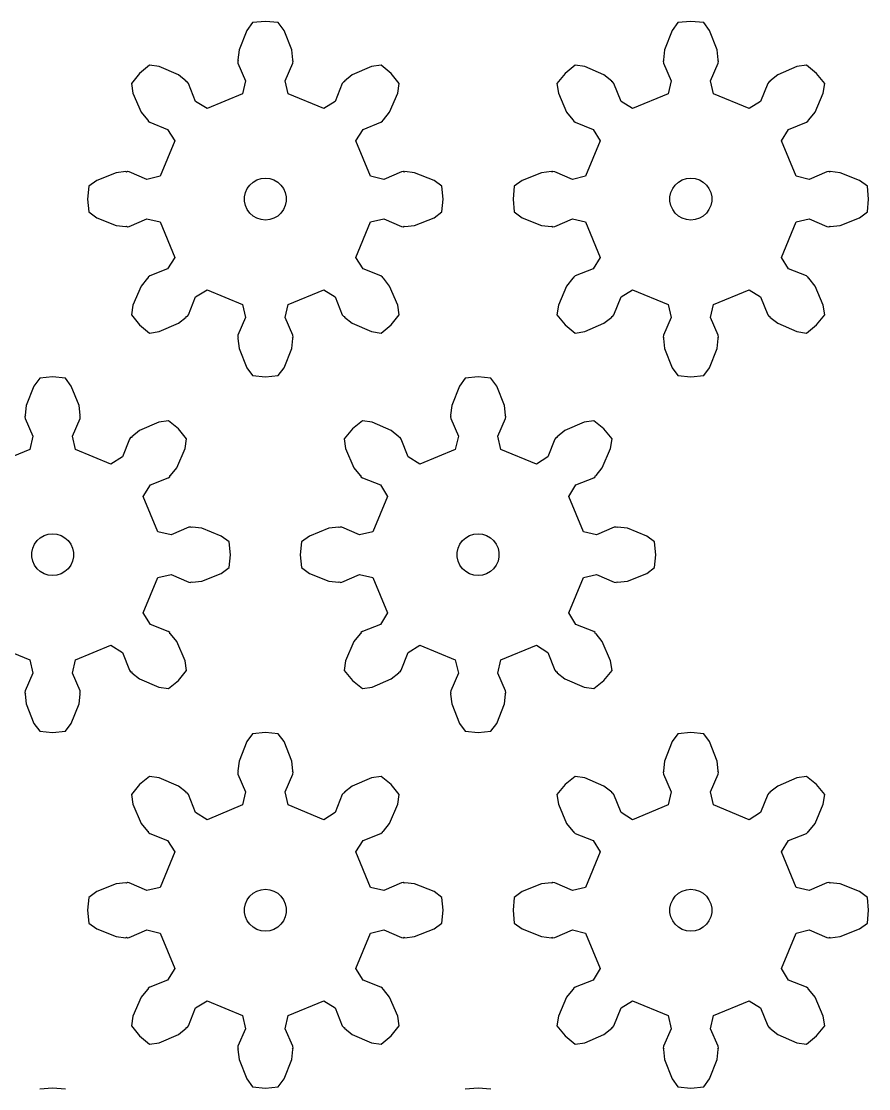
# Model space of a CAD drawing. Extents: x 0 to 208, y 0 to 229.
# Drawn here: x 147.6 to 208.3, y 152.7 to 229.2 of the extents above; entities that cross this region are included whole.
import ezdxf

# ---------------------------------------------------------------- set-up
doc = ezdxf.new("R2010")
doc.units = 0

msp = doc.modelspace()

# ---------------------------------------------------------------- linework, layer by layer
for p, q in [((164.136, 229.092), (163.719, 228.53)), ((165.056, 229.183), (164.136, 229.092)), ((165.977, 229.092), (165.056, 229.183)), ((166.394, 228.53), (165.977, 229.092)), ((194.6, 229.092), (194.183, 228.53)), ((195.521, 229.183), (194.6, 229.092)), ((196.442, 229.092), (195.521, 229.183)), ((196.859, 228.53), (196.442, 229.092)), ((163.719, 228.53), (163.169, 227.138)), ((166.944, 227.138), (166.394, 228.53)), ((194.183, 228.53), (193.634, 227.138)), ((197.409, 227.138), (196.859, 228.53)), ((163.169, 227.138), (163.088, 226.433)), ((167.025, 226.433), (166.944, 227.138)), ((193.634, 227.138), (193.553, 226.433)), ((197.49, 226.433), (197.409, 227.138)), ((163.077, 226.338), (163.076, 226.329)), ((163.076, 226.329), (163.095, 226.196)), ((163.119, 226.394), (163.077, 226.338)), ((163.088, 226.433), (163.119, 226.394)), ((166.993, 226.394), (167.025, 226.433)), ((167.036, 226.338), (166.993, 226.394)), ((167.017, 226.196), (167.037, 226.329)), ((167.037, 226.329), (167.036, 226.338)), ((193.542, 226.338), (193.54, 226.329)), ((193.54, 226.329), (193.56, 226.196)), ((193.584, 226.394), (193.542, 226.338)), ((193.553, 226.433), (193.584, 226.394)), ((197.458, 226.394), (197.49, 226.433)), ((197.501, 226.338), (197.458, 226.394)), ((197.482, 226.196), (197.502, 226.329)), ((197.502, 226.329), (197.501, 226.338)), ((156.768, 226.041), (156.053, 225.454)), ((157.461, 225.938), (156.768, 226.041)), ((158.834, 225.343), (157.461, 225.938)), ((163.095, 226.196), (163.643, 224.933)), ((166.469, 224.933), (167.017, 226.196)), ((172.652, 225.938), (171.279, 225.343)), ((173.344, 226.041), (172.652, 225.938)), ((174.06, 225.454), (173.344, 226.041)), ((187.233, 226.041), (186.518, 225.454)), ((187.926, 225.938), (187.233, 226.041)), ((189.299, 225.343), (187.926, 225.938)), ((193.56, 226.196), (194.108, 224.933)), ((196.934, 224.933), (197.482, 226.196)), ((203.116, 225.938), (201.744, 225.343)), ((203.809, 226.041), (203.116, 225.938)), ((204.524, 225.454), (203.809, 226.041)), ((156.053, 225.454), (155.466, 224.739)), ((155.466, 224.739), (155.569, 224.046)), ((159.389, 224.902), (158.834, 225.343)), ((159.395, 224.851), (159.389, 224.902)), ((159.465, 224.842), (159.395, 224.851)), ((159.472, 224.836), (159.465, 224.842)), ((159.552, 224.728), (159.472, 224.836)), ((163.643, 224.933), (163.423, 223.989)), ((166.69, 223.989), (166.469, 224.933)), ((170.641, 224.836), (170.561, 224.728)), ((170.648, 224.842), (170.641, 224.836)), ((170.717, 224.851), (170.648, 224.842)), ((170.723, 224.902), (170.717, 224.851)), ((171.279, 225.343), (170.723, 224.902)), ((174.646, 224.739), (174.06, 225.454)), ((174.544, 224.046), (174.646, 224.739)), ((186.518, 225.454), (185.931, 224.739)), ((185.931, 224.739), (186.034, 224.046)), ((189.854, 224.902), (189.299, 225.343)), ((189.86, 224.851), (189.854, 224.902)), ((189.93, 224.842), (189.86, 224.851)), ((189.937, 224.836), (189.93, 224.842)), ((190.017, 224.728), (189.937, 224.836)), ((194.108, 224.933), (193.888, 223.989)), ((197.154, 223.989), (196.934, 224.933)), ((201.105, 224.836), (201.026, 224.728)), ((201.113, 224.842), (201.105, 224.836)), ((201.182, 224.851), (201.113, 224.842)), ((201.188, 224.902), (201.182, 224.851)), ((201.744, 225.343), (201.188, 224.902)), ((205.111, 224.739), (204.524, 225.454)), ((205.008, 224.046), (205.111, 224.739)), ((155.569, 224.046), (156.164, 222.673)), ((160.058, 223.448), (159.552, 224.728)), ((163.423, 223.989), (160.881, 222.936)), ((169.232, 222.936), (166.69, 223.989)), ((170.561, 224.728), (170.055, 223.448)), ((173.948, 222.673), (174.544, 224.046)), ((186.034, 224.046), (186.629, 222.673)), ((190.523, 223.448), (190.017, 224.728)), ((193.888, 223.989), (191.346, 222.936)), ((199.696, 222.936), (197.154, 223.989)), ((201.026, 224.728), (200.52, 223.448)), ((204.413, 222.673), (205.008, 224.046)), ((160.881, 222.936), (160.058, 223.448)), ((170.055, 223.448), (169.232, 222.936)), ((191.346, 222.936), (190.523, 223.448)), ((200.52, 223.448), (199.696, 222.936)), ((156.164, 222.673), (156.605, 222.118)), ((173.507, 222.118), (173.948, 222.673)), ((186.629, 222.673), (187.07, 222.118)), ((203.972, 222.118), (204.413, 222.673)), ((156.605, 222.118), (156.656, 222.112)), ((156.656, 222.112), (156.665, 222.042)), ((156.665, 222.042), (156.671, 222.035)), ((156.671, 222.035), (156.779, 221.955)), ((156.779, 221.955), (158.059, 221.449)), ((172.053, 221.449), (173.334, 221.955)), ((173.334, 221.955), (173.442, 222.035)), ((173.442, 222.035), (173.447, 222.042)), ((173.447, 222.042), (173.457, 222.112)), ((173.457, 222.112), (173.507, 222.118)), ((187.07, 222.118), (187.121, 222.112)), ((187.121, 222.112), (187.13, 222.042)), ((187.13, 222.042), (187.136, 222.035)), ((187.136, 222.035), (187.243, 221.955)), ((187.243, 221.955), (188.524, 221.449)), ((202.518, 221.449), (203.799, 221.955)), ((203.799, 221.955), (203.906, 222.035)), ((203.906, 222.035), (203.912, 222.042)), ((203.912, 222.042), (203.921, 222.112)), ((203.921, 222.112), (203.972, 222.118)), ((158.059, 221.449), (158.571, 220.626)), ((171.542, 220.626), (172.053, 221.449)), ((188.524, 221.449), (189.036, 220.626)), ((202.006, 220.626), (202.518, 221.449)), ((158.571, 220.626), (157.518, 218.084)), ((172.595, 218.084), (171.542, 220.626)), ((189.036, 220.626), (187.983, 218.084)), ((203.059, 218.084), (202.006, 220.626)), ((154.369, 218.338), (152.977, 217.789)), ((155.074, 218.419), (154.369, 218.338)), ((155.114, 218.388), (155.074, 218.419)), ((155.169, 218.43), (155.114, 218.388)), ((155.178, 218.431), (155.169, 218.43)), ((155.311, 218.412), (155.178, 218.431)), ((156.574, 217.864), (155.311, 218.412)), ((157.518, 218.084), (156.574, 217.864)), ((164.446, 217.821), (164.744, 217.918)), ((164.744, 217.918), (165.056, 217.951)), ((165.056, 217.951), (165.368, 217.918)), ((165.368, 217.918), (165.666, 217.821)), ((173.538, 217.864), (172.595, 218.084)), ((174.802, 218.412), (173.538, 217.864)), ((174.934, 218.431), (174.802, 218.412)), ((174.943, 218.43), (174.934, 218.431)), ((174.999, 218.388), (174.943, 218.43)), ((175.039, 218.419), (174.999, 218.388)), ((175.744, 218.338), (175.039, 218.419)), ((177.136, 217.789), (175.744, 218.338)), ((184.833, 218.338), (183.442, 217.789)), ((185.538, 218.419), (184.833, 218.338)), ((185.578, 218.388), (185.538, 218.419)), ((185.634, 218.43), (185.578, 218.388)), ((185.643, 218.431), (185.634, 218.43)), ((185.776, 218.412), (185.643, 218.431)), ((187.039, 217.864), (185.776, 218.412)), ((187.983, 218.084), (187.039, 217.864)), ((194.911, 217.821), (195.209, 217.918)), ((195.209, 217.918), (195.521, 217.951)), ((195.521, 217.951), (195.833, 217.918)), ((195.833, 217.918), (196.131, 217.821)), ((204.003, 217.864), (203.059, 218.084)), ((205.267, 218.412), (204.003, 217.864)), ((205.399, 218.431), (205.267, 218.412)), ((205.408, 218.43), (205.399, 218.431)), ((205.464, 218.388), (205.408, 218.43)), ((205.504, 218.419), (205.464, 218.388)), ((206.209, 218.338), (205.504, 218.419)), ((207.6, 217.789), (206.209, 218.338)), ((152.415, 217.372), (152.324, 216.451)), ((152.977, 217.789), (152.415, 217.372)), ((163.63, 216.914), (163.757, 217.201)), ((163.757, 217.201), (163.942, 217.454)), ((163.942, 217.454), (164.175, 217.664)), ((164.175, 217.664), (164.446, 217.821)), ((165.666, 217.821), (165.938, 217.664)), ((165.938, 217.664), (166.171, 217.454)), ((166.171, 217.454), (166.355, 217.201)), ((166.355, 217.201), (166.483, 216.914)), ((177.698, 217.372), (177.136, 217.789)), ((177.789, 216.451), (177.698, 217.372)), ((182.879, 217.372), (182.789, 216.451)), ((183.442, 217.789), (182.879, 217.372)), ((194.095, 216.914), (194.222, 217.201)), ((194.222, 217.201), (194.406, 217.454)), ((194.406, 217.454), (194.639, 217.664)), ((194.639, 217.664), (194.911, 217.821)), ((196.131, 217.821), (196.403, 217.664)), ((196.403, 217.664), (196.636, 217.454)), ((196.636, 217.454), (196.82, 217.201)), ((196.82, 217.201), (196.948, 216.914)), ((208.163, 217.372), (207.6, 217.789)), ((208.254, 216.451), (208.163, 217.372)), ((152.324, 216.451), (152.415, 215.53)), ((163.565, 216.608), (163.63, 216.914)), ((163.565, 216.294), (163.565, 216.608)), ((166.483, 216.914), (166.548, 216.608)), ((166.548, 216.608), (166.548, 216.294)), ((177.698, 215.53), (177.789, 216.451)), ((182.789, 216.451), (182.879, 215.53)), ((194.029, 216.608), (194.095, 216.914)), ((194.029, 216.294), (194.029, 216.608)), ((196.948, 216.914), (197.013, 216.608)), ((197.013, 216.608), (197.013, 216.294)), ((208.163, 215.53), (208.254, 216.451)), ((163.63, 215.987), (163.565, 216.294)), ((163.757, 215.701), (163.63, 215.987)), ((163.942, 215.447), (163.757, 215.701)), ((166.355, 215.701), (166.171, 215.447)), ((166.483, 215.987), (166.355, 215.701)), ((166.548, 216.294), (166.483, 215.987)), ((194.095, 215.987), (194.029, 216.294)), ((194.222, 215.701), (194.095, 215.987)), ((194.406, 215.447), (194.222, 215.701)), ((196.82, 215.701), (196.636, 215.447)), ((196.948, 215.987), (196.82, 215.701)), ((197.013, 216.294), (196.948, 215.987)), ((152.415, 215.53), (152.977, 215.113)), ((152.977, 215.113), (154.369, 214.563)), ((155.311, 214.49), (156.574, 215.038)), ((156.574, 215.038), (157.518, 214.817)), ((157.518, 214.817), (158.571, 212.275)), ((164.175, 215.237), (163.942, 215.447)), ((164.446, 215.08), (164.175, 215.237)), ((164.744, 214.984), (164.446, 215.08)), ((165.056, 214.951), (164.744, 214.984)), ((165.368, 214.984), (165.056, 214.951)), ((165.666, 215.08), (165.368, 214.984)), ((165.938, 215.237), (165.666, 215.08)), ((166.171, 215.447), (165.938, 215.237)), ((171.542, 212.275), (172.595, 214.817)), ((172.595, 214.817), (173.538, 215.038)), ((173.538, 215.038), (174.802, 214.49)), ((175.744, 214.563), (177.136, 215.113)), ((177.136, 215.113), (177.698, 215.53)), ((182.879, 215.53), (183.442, 215.113)), ((183.442, 215.113), (184.833, 214.563)), ((185.776, 214.49), (187.039, 215.038)), ((187.039, 215.038), (187.983, 214.817)), ((187.983, 214.817), (189.036, 212.275)), ((194.639, 215.237), (194.406, 215.447)), ((194.911, 215.08), (194.639, 215.237)), ((195.209, 214.984), (194.911, 215.08)), ((195.521, 214.951), (195.209, 214.984)), ((195.833, 214.984), (195.521, 214.951)), ((196.131, 215.08), (195.833, 214.984)), ((196.403, 215.237), (196.131, 215.08)), ((196.636, 215.447), (196.403, 215.237)), ((202.006, 212.275), (203.059, 214.817)), ((203.059, 214.817), (204.003, 215.038)), ((204.003, 215.038), (205.267, 214.49)), ((206.209, 214.563), (207.6, 215.113)), ((207.6, 215.113), (208.163, 215.53)), ((154.369, 214.563), (155.074, 214.482)), ((155.074, 214.482), (155.114, 214.514)), ((155.114, 214.514), (155.169, 214.471)), ((155.169, 214.471), (155.178, 214.47)), ((155.178, 214.47), (155.311, 214.49)), ((174.802, 214.49), (174.934, 214.47)), ((174.934, 214.47), (174.943, 214.471)), ((174.943, 214.471), (174.999, 214.514)), ((174.999, 214.514), (175.039, 214.482)), ((175.039, 214.482), (175.744, 214.563)), ((184.833, 214.563), (185.538, 214.482)), ((185.538, 214.482), (185.578, 214.514)), ((185.578, 214.514), (185.634, 214.471)), ((185.634, 214.471), (185.643, 214.47)), ((185.643, 214.47), (185.776, 214.49)), ((205.267, 214.49), (205.399, 214.47)), ((205.399, 214.47), (205.408, 214.471)), ((205.408, 214.471), (205.464, 214.514)), ((205.464, 214.514), (205.504, 214.482)), ((205.504, 214.482), (206.209, 214.563)), ((158.571, 212.275), (158.059, 211.452)), ((172.053, 211.452), (171.542, 212.275)), ((189.036, 212.275), (188.524, 211.452)), ((202.518, 211.452), (202.006, 212.275)), ((158.059, 211.452), (156.779, 210.946)), ((173.334, 210.946), (172.053, 211.452)), ((188.524, 211.452), (187.243, 210.946)), ((203.799, 210.946), (202.518, 211.452)), ((156.164, 210.228), (155.569, 208.855)), ((156.605, 210.784), (156.164, 210.228)), ((156.656, 210.79), (156.605, 210.784)), ((156.665, 210.859), (156.656, 210.79)), ((156.671, 210.867), (156.665, 210.859)), ((156.779, 210.946), (156.671, 210.867)), ((173.442, 210.867), (173.334, 210.946)), ((173.447, 210.859), (173.442, 210.867)), ((173.457, 210.79), (173.447, 210.859)), ((173.507, 210.784), (173.457, 210.79)), ((173.948, 210.228), (173.507, 210.784)), ((174.544, 208.855), (173.948, 210.228)), ((186.629, 210.228), (186.034, 208.855)), ((187.07, 210.784), (186.629, 210.228)), ((187.121, 210.79), (187.07, 210.784)), ((187.13, 210.859), (187.121, 210.79)), ((187.136, 210.867), (187.13, 210.859)), ((187.243, 210.946), (187.136, 210.867)), ((203.906, 210.867), (203.799, 210.946)), ((203.912, 210.859), (203.906, 210.867)), ((203.921, 210.79), (203.912, 210.859)), ((203.972, 210.784), (203.921, 210.79)), ((204.413, 210.228), (203.972, 210.784)), ((205.008, 208.855), (204.413, 210.228)), ((159.552, 208.173), (160.058, 209.454)), ((160.058, 209.454), (160.881, 209.965)), ((160.881, 209.965), (163.423, 208.913)), ((166.69, 208.913), (169.232, 209.965)), ((169.232, 209.965), (170.055, 209.454)), ((170.055, 209.454), (170.561, 208.173)), ((190.017, 208.173), (190.523, 209.454)), ((190.523, 209.454), (191.346, 209.965)), ((191.346, 209.965), (193.888, 208.913)), ((197.154, 208.913), (199.696, 209.965)), ((199.696, 209.965), (200.52, 209.454)), ((200.52, 209.454), (201.026, 208.173)), ((155.569, 208.855), (155.466, 208.163)), ((163.423, 208.913), (163.643, 207.969)), ((166.469, 207.969), (166.69, 208.913)), ((174.646, 208.163), (174.544, 208.855)), ((186.034, 208.855), (185.931, 208.163)), ((193.888, 208.913), (194.108, 207.969)), ((196.934, 207.969), (197.154, 208.913)), ((205.111, 208.163), (205.008, 208.855)), ((155.466, 208.163), (156.053, 207.448)), ((158.834, 207.559), (159.389, 208)), ((159.389, 208), (159.395, 208.051)), ((159.395, 208.051), (159.465, 208.06)), ((159.465, 208.06), (159.472, 208.065)), ((159.472, 208.065), (159.552, 208.173)), ((163.643, 207.969), (163.095, 206.705)), ((167.017, 206.705), (166.469, 207.969)), ((170.561, 208.173), (170.641, 208.065)), ((170.641, 208.065), (170.648, 208.06)), ((170.648, 208.06), (170.717, 208.051)), ((170.717, 208.051), (170.723, 208)), ((170.723, 208), (171.279, 207.559)), ((174.06, 207.448), (174.646, 208.163)), ((185.931, 208.163), (186.518, 207.448)), ((189.299, 207.559), (189.854, 208)), ((189.854, 208), (189.86, 208.051)), ((189.86, 208.051), (189.93, 208.06)), ((189.93, 208.06), (189.937, 208.065)), ((189.937, 208.065), (190.017, 208.173)), ((194.108, 207.969), (193.56, 206.705)), ((197.482, 206.705), (196.934, 207.969)), ((201.026, 208.173), (201.105, 208.065)), ((201.105, 208.065), (201.113, 208.06)), ((201.113, 208.06), (201.182, 208.051)), ((201.182, 208.051), (201.188, 208)), ((201.188, 208), (201.744, 207.559)), ((204.524, 207.448), (205.111, 208.163)), ((156.053, 207.448), (156.768, 206.861)), ((157.461, 206.963), (158.834, 207.559)), ((171.279, 207.559), (172.652, 206.963)), ((173.344, 206.861), (174.06, 207.448)), ((186.518, 207.448), (187.233, 206.861)), ((187.926, 206.963), (189.299, 207.559)), ((201.744, 207.559), (203.116, 206.963)), ((203.809, 206.861), (204.524, 207.448)), ((156.768, 206.861), (157.461, 206.963)), ((163.095, 206.705), (163.076, 206.573)), ((163.076, 206.573), (163.077, 206.564)), ((163.077, 206.564), (163.119, 206.508)), ((163.119, 206.508), (163.088, 206.468)), ((163.088, 206.468), (163.169, 205.763)), ((166.944, 205.763), (167.025, 206.468)), ((166.993, 206.508), (167.036, 206.564)), ((167.025, 206.468), (166.993, 206.508)), ((167.037, 206.573), (167.017, 206.705)), ((167.036, 206.564), (167.037, 206.573)), ((172.652, 206.963), (173.344, 206.861)), ((187.233, 206.861), (187.926, 206.963)), ((193.56, 206.705), (193.54, 206.573)), ((193.54, 206.573), (193.542, 206.564)), ((193.542, 206.564), (193.584, 206.508)), ((193.584, 206.508), (193.553, 206.468)), ((193.553, 206.468), (193.634, 205.763)), ((197.409, 205.763), (197.49, 206.468)), ((197.458, 206.508), (197.501, 206.564)), ((197.49, 206.468), (197.458, 206.508)), ((197.502, 206.573), (197.482, 206.705)), ((197.501, 206.564), (197.502, 206.573)), ((203.116, 206.963), (203.809, 206.861)), ((163.169, 205.763), (163.719, 204.371)), ((166.394, 204.371), (166.944, 205.763)), ((193.634, 205.763), (194.183, 204.371)), ((196.859, 204.371), (197.409, 205.763)), ((163.719, 204.371), (164.136, 203.809)), ((165.977, 203.809), (166.394, 204.371)), ((194.183, 204.371), (194.6, 203.809)), ((196.442, 203.809), (196.859, 204.371)), ((148.903, 203.628), (148.486, 203.065)), ((149.824, 203.718), (148.903, 203.628)), ((150.745, 203.628), (149.824, 203.718)), ((151.162, 203.065), (150.745, 203.628)), ((164.136, 203.809), (165.056, 203.718)), ((165.056, 203.718), (165.977, 203.809)), ((179.368, 203.628), (178.951, 203.065)), ((180.289, 203.718), (179.368, 203.628)), ((181.21, 203.628), (180.289, 203.718)), ((181.627, 203.065), (181.21, 203.628)), ((194.6, 203.809), (195.521, 203.718)), ((195.521, 203.718), (196.442, 203.809)), ((148.486, 203.065), (147.936, 201.674)), ((151.712, 201.674), (151.162, 203.065)), ((178.951, 203.065), (178.401, 201.674)), ((182.176, 201.674), (181.627, 203.065)), ((147.936, 201.674), (147.855, 200.969)), ((151.793, 200.969), (151.712, 201.674)), ((178.401, 201.674), (178.32, 200.969)), ((182.257, 200.969), (182.176, 201.674)), ((147.844, 200.873), (147.843, 200.864)), ((147.843, 200.864), (147.863, 200.731)), ((147.887, 200.929), (147.844, 200.873)), ((147.855, 200.969), (147.887, 200.929)), ((147.863, 200.731), (148.411, 199.468)), ((151.237, 199.468), (151.785, 200.731)), ((151.761, 200.929), (151.793, 200.969)), ((151.804, 200.873), (151.761, 200.929)), ((151.785, 200.731), (151.805, 200.864)), ((151.805, 200.864), (151.804, 200.873)), ((157.419, 200.473), (156.047, 199.878)), ((158.112, 200.576), (157.419, 200.473)), ((158.827, 199.989), (158.112, 200.576)), ((172.001, 200.576), (171.286, 199.989)), ((172.693, 200.473), (172.001, 200.576)), ((174.066, 199.878), (172.693, 200.473)), ((178.309, 200.873), (178.308, 200.864)), ((178.308, 200.864), (178.328, 200.731)), ((178.352, 200.929), (178.309, 200.873)), ((178.32, 200.969), (178.352, 200.929)), ((178.328, 200.731), (178.876, 199.468)), ((181.702, 199.468), (182.25, 200.731)), ((182.226, 200.929), (182.257, 200.969)), ((182.268, 200.873), (182.226, 200.929)), ((182.25, 200.731), (182.269, 200.864)), ((182.269, 200.864), (182.268, 200.873)), ((187.884, 200.473), (186.511, 199.878)), ((188.577, 200.576), (187.884, 200.473)), ((189.292, 199.989), (188.577, 200.576)), ((156.047, 199.878), (155.491, 199.437)), ((159.414, 199.274), (158.827, 199.989)), ((171.286, 199.989), (170.699, 199.274)), ((174.622, 199.437), (174.066, 199.878)), ((186.511, 199.878), (185.956, 199.437)), ((189.879, 199.274), (189.292, 199.989)), ((148.411, 199.468), (148.191, 198.524)), ((151.457, 198.524), (151.237, 199.468)), ((155.328, 199.264), (154.822, 197.983)), ((155.408, 199.371), (155.328, 199.264)), ((155.415, 199.377), (155.408, 199.371)), ((155.485, 199.386), (155.415, 199.377)), ((155.491, 199.437), (155.485, 199.386)), ((159.311, 198.581), (159.414, 199.274)), ((170.699, 199.274), (170.801, 198.581)), ((174.628, 199.386), (174.622, 199.437)), ((174.697, 199.377), (174.628, 199.386)), ((174.705, 199.371), (174.697, 199.377)), ((174.784, 199.264), (174.705, 199.371)), ((175.29, 197.983), (174.784, 199.264)), ((178.876, 199.468), (178.655, 198.524)), ((181.922, 198.524), (181.702, 199.468)), ((185.793, 199.264), (185.287, 197.983)), ((185.873, 199.371), (185.793, 199.264)), ((185.88, 199.377), (185.873, 199.371)), ((185.95, 199.386), (185.88, 199.377)), ((185.956, 199.437), (185.95, 199.386)), ((189.776, 198.581), (189.879, 199.274)), ((148.191, 198.524), (145.649, 197.471)), ((153.999, 197.471), (151.457, 198.524)), ((154.822, 197.983), (153.999, 197.471)), ((158.716, 197.209), (159.311, 198.581)), ((170.801, 198.581), (171.397, 197.209)), ((176.113, 197.471), (175.29, 197.983)), ((178.655, 198.524), (176.113, 197.471)), ((184.464, 197.471), (181.922, 198.524)), ((185.287, 197.983), (184.464, 197.471)), ((189.181, 197.209), (189.776, 198.581)), ((156.821, 195.984), (158.102, 196.49)), ((158.102, 196.49), (158.209, 196.57)), ((158.209, 196.57), (158.215, 196.577)), ((158.215, 196.577), (158.224, 196.647)), ((158.224, 196.647), (158.275, 196.653)), ((158.275, 196.653), (158.716, 197.209)), ((171.397, 197.209), (171.838, 196.653)), ((171.838, 196.653), (171.889, 196.647)), ((171.889, 196.647), (171.898, 196.577)), ((171.898, 196.577), (171.903, 196.57)), ((171.903, 196.57), (172.011, 196.49)), ((172.011, 196.49), (173.292, 195.984)), ((187.286, 195.984), (188.566, 196.49)), ((188.566, 196.49), (188.674, 196.57)), ((188.674, 196.57), (188.68, 196.577)), ((188.68, 196.577), (188.689, 196.647)), ((188.689, 196.647), (188.74, 196.653)), ((188.74, 196.653), (189.181, 197.209)), ((156.309, 195.161), (156.821, 195.984)), ((173.292, 195.984), (173.803, 195.161)), ((186.774, 195.161), (187.286, 195.984)), ((157.362, 192.619), (156.309, 195.161)), ((173.803, 195.161), (172.751, 192.619)), ((187.827, 192.619), (186.774, 195.161)), ((159.569, 192.947), (158.306, 192.399)), ((159.702, 192.967), (159.569, 192.947)), ((159.711, 192.966), (159.702, 192.967)), ((159.767, 192.923), (159.711, 192.966)), ((159.807, 192.955), (159.767, 192.923)), ((160.512, 192.874), (159.807, 192.955)), ((161.903, 192.324), (160.512, 192.874)), ((169.601, 192.874), (168.21, 192.324)), ((170.306, 192.955), (169.601, 192.874)), ((170.346, 192.923), (170.306, 192.955)), ((170.402, 192.966), (170.346, 192.923)), ((170.411, 192.967), (170.402, 192.966)), ((170.543, 192.947), (170.411, 192.967)), ((171.807, 192.399), (170.543, 192.947)), ((190.034, 192.947), (188.771, 192.399)), ((190.167, 192.967), (190.034, 192.947)), ((190.176, 192.966), (190.167, 192.967)), ((190.232, 192.923), (190.176, 192.966)), ((190.272, 192.955), (190.232, 192.923)), ((190.976, 192.874), (190.272, 192.955)), ((192.368, 192.324), (190.976, 192.874)), ((148.525, 191.736), (148.709, 191.99)), ((148.709, 191.99), (148.942, 192.199)), ((148.942, 192.199), (149.214, 192.356)), ((149.214, 192.356), (149.512, 192.453)), ((149.512, 192.453), (149.824, 192.486)), ((149.824, 192.486), (150.136, 192.453)), ((150.136, 192.453), (150.434, 192.356)), ((150.434, 192.356), (150.706, 192.199)), ((150.706, 192.199), (150.939, 191.99)), ((150.939, 191.99), (151.123, 191.736)), ((158.306, 192.399), (157.362, 192.619)), ((162.466, 191.907), (161.903, 192.324)), ((162.556, 190.986), (162.466, 191.907)), ((167.647, 191.907), (167.556, 190.986)), ((168.21, 192.324), (167.647, 191.907)), ((172.751, 192.619), (171.807, 192.399)), ((178.99, 191.736), (179.174, 191.99)), ((179.174, 191.99), (179.407, 192.199)), ((179.407, 192.199), (179.679, 192.356)), ((179.679, 192.356), (179.977, 192.453)), ((179.977, 192.453), (180.289, 192.486)), ((180.289, 192.486), (180.601, 192.453)), ((180.601, 192.453), (180.899, 192.356)), ((180.899, 192.356), (181.17, 192.199)), ((181.17, 192.199), (181.403, 191.99)), ((181.403, 191.99), (181.588, 191.736)), ((188.771, 192.399), (187.827, 192.619)), ((192.93, 191.907), (192.368, 192.324)), ((193.021, 190.986), (192.93, 191.907)), ((148.332, 191.143), (148.397, 191.449)), ((148.332, 190.829), (148.332, 191.143)), ((148.397, 191.449), (148.525, 191.736)), ((151.123, 191.736), (151.251, 191.449)), ((151.251, 191.449), (151.316, 191.143)), ((151.316, 191.143), (151.316, 190.829)), ((178.797, 191.143), (178.862, 191.449)), ((178.797, 190.829), (178.797, 191.143)), ((178.862, 191.449), (178.99, 191.736)), ((181.588, 191.736), (181.715, 191.449)), ((181.715, 191.449), (181.781, 191.143)), ((181.781, 191.143), (181.781, 190.829)), ((148.397, 190.522), (148.332, 190.829)), ((148.525, 190.236), (148.397, 190.522)), ((151.251, 190.522), (151.123, 190.236)), ((151.316, 190.829), (151.251, 190.522)), ((162.466, 190.065), (162.556, 190.986)), ((167.556, 190.986), (167.647, 190.065)), ((178.862, 190.522), (178.797, 190.829)), ((178.99, 190.236), (178.862, 190.522)), ((181.715, 190.522), (181.588, 190.236)), ((181.781, 190.829), (181.715, 190.522)), ((192.93, 190.065), (193.021, 190.986)), ((148.709, 189.982), (148.525, 190.236)), ((148.942, 189.772), (148.709, 189.982)), ((149.214, 189.616), (148.942, 189.772)), ((149.512, 189.519), (149.214, 189.616)), ((150.434, 189.616), (150.136, 189.519)), ((150.706, 189.772), (150.434, 189.616)), ((150.939, 189.982), (150.706, 189.772)), ((151.123, 190.236), (150.939, 189.982)), ((157.362, 189.353), (158.306, 189.573)), ((158.306, 189.573), (159.569, 189.025)), ((160.512, 189.098), (161.903, 189.648)), ((161.903, 189.648), (162.466, 190.065)), ((167.647, 190.065), (168.21, 189.648)), ((168.21, 189.648), (169.601, 189.098)), ((170.543, 189.025), (171.807, 189.573)), ((171.807, 189.573), (172.751, 189.353)), ((179.174, 189.982), (178.99, 190.236)), ((179.407, 189.772), (179.174, 189.982)), ((179.679, 189.616), (179.407, 189.772)), ((179.977, 189.519), (179.679, 189.616)), ((180.899, 189.616), (180.601, 189.519)), ((181.17, 189.772), (180.899, 189.616)), ((181.403, 189.982), (181.17, 189.772)), ((181.588, 190.236), (181.403, 189.982)), ((187.827, 189.353), (188.771, 189.573)), ((188.771, 189.573), (190.034, 189.025)), ((190.976, 189.098), (192.368, 189.648)), ((192.368, 189.648), (192.93, 190.065)), ((149.824, 189.486), (149.512, 189.519)), ((150.136, 189.519), (149.824, 189.486)), ((156.309, 186.811), (157.362, 189.353)), ((159.569, 189.025), (159.702, 189.005)), ((159.702, 189.005), (159.711, 189.006)), ((159.711, 189.006), (159.767, 189.049)), ((159.767, 189.049), (159.807, 189.017)), ((159.807, 189.017), (160.512, 189.098)), ((169.601, 189.098), (170.306, 189.017)), ((170.306, 189.017), (170.346, 189.049)), ((170.346, 189.049), (170.402, 189.006)), ((170.402, 189.006), (170.411, 189.005)), ((170.411, 189.005), (170.543, 189.025)), ((172.751, 189.353), (173.803, 186.811)), ((180.289, 189.486), (179.977, 189.519)), ((180.601, 189.519), (180.289, 189.486)), ((186.774, 186.811), (187.827, 189.353)), ((190.034, 189.025), (190.167, 189.005)), ((190.167, 189.005), (190.176, 189.006)), ((190.176, 189.006), (190.232, 189.049)), ((190.232, 189.049), (190.272, 189.017)), ((190.272, 189.017), (190.976, 189.098)), ((156.821, 185.988), (156.309, 186.811)), ((173.803, 186.811), (173.292, 185.988)), ((187.286, 185.988), (186.774, 186.811)), ((158.102, 185.482), (156.821, 185.988)), ((173.292, 185.988), (172.011, 185.482)), ((188.566, 185.482), (187.286, 185.988)), ((158.209, 185.402), (158.102, 185.482)), ((158.215, 185.394), (158.209, 185.402)), ((158.224, 185.325), (158.215, 185.394)), ((158.275, 185.319), (158.224, 185.325)), ((158.716, 184.763), (158.275, 185.319)), ((171.838, 185.319), (171.397, 184.763)), ((171.889, 185.325), (171.838, 185.319)), ((171.898, 185.394), (171.889, 185.325)), ((171.903, 185.402), (171.898, 185.394)), ((172.011, 185.482), (171.903, 185.402)), ((188.674, 185.402), (188.566, 185.482)), ((188.68, 185.394), (188.674, 185.402)), ((188.689, 185.325), (188.68, 185.394)), ((188.74, 185.319), (188.689, 185.325)), ((189.181, 184.763), (188.74, 185.319)), ((145.649, 184.501), (148.191, 183.448)), ((151.457, 183.448), (153.999, 184.501)), ((153.999, 184.501), (154.822, 183.989)), ((159.311, 183.391), (158.716, 184.763)), ((171.397, 184.763), (170.801, 183.391)), ((175.29, 183.989), (176.113, 184.501)), ((176.113, 184.501), (178.655, 183.448)), ((181.922, 183.448), (184.464, 184.501)), ((184.464, 184.501), (185.287, 183.989)), ((189.776, 183.391), (189.181, 184.763)), ((154.822, 183.989), (155.328, 182.708)), ((174.784, 182.708), (175.29, 183.989)), ((185.287, 183.989), (185.793, 182.708)), ((148.191, 183.448), (148.411, 182.504)), ((151.237, 182.504), (151.457, 183.448)), ((155.328, 182.708), (155.408, 182.601)), ((158.827, 181.983), (159.414, 182.698)), ((159.414, 182.698), (159.311, 183.391)), ((170.801, 183.391), (170.699, 182.698)), ((170.699, 182.698), (171.286, 181.983)), ((174.705, 182.601), (174.784, 182.708)), ((178.655, 183.448), (178.876, 182.504)), ((181.702, 182.504), (181.922, 183.448)), ((185.793, 182.708), (185.873, 182.601)), ((189.292, 181.983), (189.879, 182.698)), ((189.879, 182.698), (189.776, 183.391)), ((148.411, 182.504), (147.863, 181.241)), ((151.785, 181.241), (151.237, 182.504)), ((155.408, 182.601), (155.415, 182.595)), ((155.415, 182.595), (155.485, 182.586)), ((155.485, 182.586), (155.491, 182.535)), ((155.491, 182.535), (156.047, 182.094)), ((156.047, 182.094), (157.419, 181.499)), ((158.112, 181.396), (158.827, 181.983)), ((171.286, 181.983), (172.001, 181.396)), ((172.693, 181.499), (174.066, 182.094)), ((174.066, 182.094), (174.622, 182.535)), ((174.622, 182.535), (174.628, 182.586)), ((174.628, 182.586), (174.697, 182.595)), ((174.697, 182.595), (174.705, 182.601)), ((178.876, 182.504), (178.328, 181.241)), ((182.25, 181.241), (181.702, 182.504)), ((185.873, 182.601), (185.88, 182.595)), ((185.88, 182.595), (185.95, 182.586)), ((185.95, 182.586), (185.956, 182.535)), ((185.956, 182.535), (186.511, 182.094)), ((186.511, 182.094), (187.884, 181.499)), ((188.577, 181.396), (189.292, 181.983)), ((147.863, 181.241), (147.843, 181.108)), ((151.805, 181.108), (151.785, 181.241)), ((157.419, 181.499), (158.112, 181.396)), ((172.001, 181.396), (172.693, 181.499)), ((178.328, 181.241), (178.308, 181.108)), ((182.269, 181.108), (182.25, 181.241)), ((187.884, 181.499), (188.577, 181.396)), ((147.843, 181.108), (147.844, 181.099)), ((147.844, 181.099), (147.887, 181.043)), ((147.887, 181.043), (147.855, 181.003)), ((147.855, 181.003), (147.936, 180.298)), ((151.712, 180.298), (151.793, 181.003)), ((151.761, 181.043), (151.804, 181.099)), ((151.793, 181.003), (151.761, 181.043)), ((151.804, 181.099), (151.805, 181.108)), ((178.308, 181.108), (178.309, 181.099)), ((178.309, 181.099), (178.352, 181.043)), ((178.352, 181.043), (178.32, 181.003)), ((178.32, 181.003), (178.401, 180.298)), ((182.176, 180.298), (182.257, 181.003)), ((182.226, 181.043), (182.268, 181.099)), ((182.257, 181.003), (182.226, 181.043)), ((182.268, 181.099), (182.269, 181.108)), ((147.936, 180.298), (148.486, 178.907)), ((151.162, 178.907), (151.712, 180.298)), ((178.401, 180.298), (178.951, 178.907)), ((181.627, 178.907), (182.176, 180.298)), ((148.486, 178.907), (148.903, 178.344)), ((150.745, 178.344), (151.162, 178.907)), ((178.951, 178.907), (179.368, 178.344)), ((181.21, 178.344), (181.627, 178.907)), ((148.903, 178.344), (149.824, 178.254)), ((149.824, 178.254), (150.745, 178.344)), ((164.136, 178.163), (163.719, 177.6)), ((165.056, 178.254), (164.136, 178.163)), ((165.977, 178.163), (165.056, 178.254)), ((166.394, 177.6), (165.977, 178.163)), ((179.368, 178.344), (180.289, 178.254)), ((180.289, 178.254), (181.21, 178.344)), ((194.6, 178.163), (194.183, 177.6)), ((195.521, 178.254), (194.6, 178.163)), ((196.442, 178.163), (195.521, 178.254)), ((196.859, 177.6), (196.442, 178.163)), ((163.719, 177.6), (163.169, 176.209)), ((166.944, 176.209), (166.394, 177.6)), ((194.183, 177.6), (193.634, 176.209)), ((197.409, 176.209), (196.859, 177.6)), ((163.169, 176.209), (163.088, 175.504)), ((167.025, 175.504), (166.944, 176.209)), ((193.634, 176.209), (193.553, 175.504)), ((197.49, 175.504), (197.409, 176.209)), ((156.768, 175.111), (156.053, 174.524)), ((157.461, 175.008), (156.768, 175.111)), ((163.077, 175.408), (163.076, 175.399)), ((163.076, 175.399), (163.095, 175.267)), ((163.119, 175.464), (163.077, 175.408)), ((163.088, 175.504), (163.119, 175.464)), ((163.095, 175.267), (163.643, 174.003)), ((166.469, 174.003), (167.017, 175.267)), ((166.993, 175.464), (167.025, 175.504)), ((167.036, 175.408), (166.993, 175.464)), ((167.017, 175.267), (167.037, 175.399)), ((167.037, 175.399), (167.036, 175.408)), ((173.344, 175.111), (172.652, 175.008)), ((174.06, 174.524), (173.344, 175.111)), ((187.233, 175.111), (186.518, 174.524)), ((187.926, 175.008), (187.233, 175.111)), ((193.542, 175.408), (193.54, 175.399)), ((193.54, 175.399), (193.56, 175.267)), ((193.584, 175.464), (193.542, 175.408)), ((193.553, 175.504), (193.584, 175.464)), ((193.56, 175.267), (194.108, 174.003)), ((196.934, 174.003), (197.482, 175.267)), ((197.458, 175.464), (197.49, 175.504)), ((197.501, 175.408), (197.458, 175.464)), ((197.482, 175.267), (197.502, 175.399)), ((197.502, 175.399), (197.501, 175.408)), ((203.809, 175.111), (203.116, 175.008)), ((204.524, 174.524), (203.809, 175.111)), ((156.053, 174.524), (155.466, 173.809)), ((158.834, 174.413), (157.461, 175.008)), ((159.389, 173.972), (158.834, 174.413)), ((171.279, 174.413), (170.723, 173.972)), ((172.652, 175.008), (171.279, 174.413)), ((174.646, 173.809), (174.06, 174.524)), ((186.518, 174.524), (185.931, 173.809)), ((189.299, 174.413), (187.926, 175.008)), ((189.854, 173.972), (189.299, 174.413)), ((201.744, 174.413), (201.188, 173.972)), ((203.116, 175.008), (201.744, 174.413)), ((205.111, 173.809), (204.524, 174.524)), ((155.466, 173.809), (155.569, 173.116)), ((159.395, 173.921), (159.389, 173.972)), ((159.465, 173.912), (159.395, 173.921)), ((159.472, 173.906), (159.465, 173.912)), ((159.552, 173.799), (159.472, 173.906)), ((160.058, 172.518), (159.552, 173.799)), ((163.643, 174.003), (163.423, 173.059)), ((166.69, 173.059), (166.469, 174.003)), ((170.561, 173.799), (170.055, 172.518)), ((170.641, 173.906), (170.561, 173.799)), ((170.648, 173.912), (170.641, 173.906)), ((170.717, 173.921), (170.648, 173.912)), ((170.723, 173.972), (170.717, 173.921)), ((174.544, 173.116), (174.646, 173.809)), ((185.931, 173.809), (186.034, 173.116)), ((189.86, 173.921), (189.854, 173.972)), ((189.93, 173.912), (189.86, 173.921)), ((189.937, 173.906), (189.93, 173.912)), ((190.017, 173.799), (189.937, 173.906)), ((190.523, 172.518), (190.017, 173.799)), ((194.108, 174.003), (193.888, 173.059)), ((197.154, 173.059), (196.934, 174.003)), ((201.026, 173.799), (200.52, 172.518)), ((201.105, 173.906), (201.026, 173.799)), ((201.113, 173.912), (201.105, 173.906)), ((201.182, 173.921), (201.113, 173.912)), ((201.188, 173.972), (201.182, 173.921)), ((205.008, 173.116), (205.111, 173.809)), ((155.569, 173.116), (156.164, 171.744)), ((163.423, 173.059), (160.881, 172.006)), ((169.232, 172.006), (166.69, 173.059)), ((173.948, 171.744), (174.544, 173.116)), ((186.034, 173.116), (186.629, 171.744)), ((193.888, 173.059), (191.346, 172.006)), ((199.696, 172.006), (197.154, 173.059)), ((204.413, 171.744), (205.008, 173.116)), ((160.881, 172.006), (160.058, 172.518)), ((170.055, 172.518), (169.232, 172.006)), ((191.346, 172.006), (190.523, 172.518)), ((200.52, 172.518), (199.696, 172.006)), ((156.164, 171.744), (156.605, 171.188)), ((173.507, 171.188), (173.948, 171.744)), ((186.629, 171.744), (187.07, 171.188)), ((203.972, 171.188), (204.413, 171.744)), ((156.605, 171.188), (156.656, 171.182)), ((156.656, 171.182), (156.665, 171.113)), ((156.665, 171.113), (156.671, 171.105)), ((156.671, 171.105), (156.779, 171.026)), ((156.779, 171.026), (158.059, 170.52)), ((158.059, 170.52), (158.571, 169.696)), ((171.542, 169.696), (172.053, 170.52)), ((172.053, 170.52), (173.334, 171.026)), ((173.334, 171.026), (173.442, 171.105)), ((173.442, 171.105), (173.447, 171.113)), ((173.447, 171.113), (173.457, 171.182)), ((173.457, 171.182), (173.507, 171.188)), ((187.07, 171.188), (187.121, 171.182)), ((187.121, 171.182), (187.13, 171.113)), ((187.13, 171.113), (187.136, 171.105)), ((187.136, 171.105), (187.243, 171.026)), ((187.243, 171.026), (188.524, 170.52)), ((188.524, 170.52), (189.036, 169.696)), ((202.006, 169.696), (202.518, 170.52)), ((202.518, 170.52), (203.799, 171.026)), ((203.799, 171.026), (203.906, 171.105)), ((203.906, 171.105), (203.912, 171.113)), ((203.912, 171.113), (203.921, 171.182)), ((203.921, 171.182), (203.972, 171.188)), ((158.571, 169.696), (157.518, 167.154)), ((172.595, 167.154), (171.542, 169.696)), ((189.036, 169.696), (187.983, 167.154)), ((203.059, 167.154), (202.006, 169.696)), ((154.369, 167.409), (152.977, 166.859)), ((155.074, 167.49), (154.369, 167.409)), ((155.114, 167.458), (155.074, 167.49)), ((155.169, 167.501), (155.114, 167.458)), ((155.178, 167.502), (155.169, 167.501)), ((155.311, 167.482), (155.178, 167.502)), ((156.574, 166.934), (155.311, 167.482)), ((174.802, 167.482), (173.538, 166.934)), ((174.934, 167.502), (174.802, 167.482)), ((174.943, 167.501), (174.934, 167.502)), ((174.999, 167.458), (174.943, 167.501)), ((175.039, 167.49), (174.999, 167.458)), ((175.744, 167.409), (175.039, 167.49)), ((177.136, 166.859), (175.744, 167.409)), ((184.833, 167.409), (183.442, 166.859)), ((185.538, 167.49), (184.833, 167.409)), ((185.578, 167.458), (185.538, 167.49)), ((185.634, 167.501), (185.578, 167.458)), ((185.643, 167.502), (185.634, 167.501)), ((185.776, 167.482), (185.643, 167.502)), ((187.039, 166.934), (185.776, 167.482)), ((205.267, 167.482), (204.003, 166.934)), ((205.399, 167.502), (205.267, 167.482)), ((205.408, 167.501), (205.399, 167.502)), ((205.464, 167.458), (205.408, 167.501)), ((205.504, 167.49), (205.464, 167.458)), ((206.209, 167.409), (205.504, 167.49)), ((207.6, 166.859), (206.209, 167.409)), ((152.977, 166.859), (152.415, 166.442)), ((157.518, 167.154), (156.574, 166.934)), ((163.942, 166.525), (164.175, 166.735)), ((164.175, 166.735), (164.446, 166.891)), ((164.446, 166.891), (164.744, 166.988)), ((164.744, 166.988), (165.056, 167.021)), ((165.056, 167.021), (165.368, 166.988)), ((165.368, 166.988), (165.666, 166.891)), ((165.666, 166.891), (165.938, 166.735)), ((165.938, 166.735), (166.171, 166.525)), ((173.538, 166.934), (172.595, 167.154)), ((177.698, 166.442), (177.136, 166.859)), ((183.442, 166.859), (182.879, 166.442)), ((187.983, 167.154), (187.039, 166.934)), ((194.406, 166.525), (194.639, 166.735)), ((194.639, 166.735), (194.911, 166.891)), ((194.911, 166.891), (195.209, 166.988)), ((195.209, 166.988), (195.521, 167.021)), ((195.521, 167.021), (195.833, 166.988)), ((195.833, 166.988), (196.131, 166.891)), ((196.131, 166.891), (196.403, 166.735)), ((196.403, 166.735), (196.636, 166.525)), ((204.003, 166.934), (203.059, 167.154)), ((208.163, 166.442), (207.6, 166.859)), ((152.415, 166.442), (152.324, 165.521)), ((163.565, 165.678), (163.63, 165.985)), ((163.63, 165.985), (163.757, 166.271)), ((163.757, 166.271), (163.942, 166.525)), ((166.171, 166.525), (166.355, 166.271)), ((166.355, 166.271), (166.483, 165.985)), ((166.483, 165.985), (166.548, 165.678)), ((177.789, 165.521), (177.698, 166.442)), ((182.879, 166.442), (182.789, 165.521)), ((194.029, 165.678), (194.095, 165.985)), ((194.095, 165.985), (194.222, 166.271)), ((194.222, 166.271), (194.406, 166.525)), ((196.636, 166.525), (196.82, 166.271)), ((196.82, 166.271), (196.948, 165.985)), ((196.948, 165.985), (197.013, 165.678)), ((208.254, 165.521), (208.163, 166.442)), ((152.324, 165.521), (152.415, 164.6)), ((163.565, 165.364), (163.565, 165.678)), ((163.63, 165.058), (163.565, 165.364)), ((166.548, 165.364), (166.483, 165.058)), ((166.548, 165.678), (166.548, 165.364)), ((177.698, 164.6), (177.789, 165.521)), ((182.789, 165.521), (182.879, 164.6)), ((194.029, 165.364), (194.029, 165.678)), ((194.095, 165.058), (194.029, 165.364)), ((197.013, 165.364), (196.948, 165.058)), ((197.013, 165.678), (197.013, 165.364)), ((208.163, 164.6), (208.254, 165.521)), ((152.415, 164.6), (152.977, 164.183)), ((163.757, 164.771), (163.63, 165.058)), ((163.942, 164.517), (163.757, 164.771)), ((164.175, 164.308), (163.942, 164.517)), ((166.171, 164.517), (165.938, 164.308)), ((166.355, 164.771), (166.171, 164.517)), ((166.483, 165.058), (166.355, 164.771)), ((177.136, 164.183), (177.698, 164.6)), ((182.879, 164.6), (183.442, 164.183)), ((194.222, 164.771), (194.095, 165.058)), ((194.406, 164.517), (194.222, 164.771)), ((194.639, 164.308), (194.406, 164.517)), ((196.636, 164.517), (196.403, 164.308)), ((196.82, 164.771), (196.636, 164.517)), ((196.948, 165.058), (196.82, 164.771)), ((207.6, 164.183), (208.163, 164.6)), ((152.977, 164.183), (154.369, 163.634)), ((154.369, 163.634), (155.074, 163.553)), ((155.074, 163.553), (155.114, 163.584)), ((155.114, 163.584), (155.169, 163.542)), ((155.311, 163.56), (156.574, 164.108)), ((156.574, 164.108), (157.518, 163.888)), ((157.518, 163.888), (158.571, 161.346)), ((164.446, 164.151), (164.175, 164.308)), ((164.744, 164.054), (164.446, 164.151)), ((165.056, 164.021), (164.744, 164.054)), ((165.368, 164.054), (165.056, 164.021)), ((165.666, 164.151), (165.368, 164.054)), ((165.938, 164.308), (165.666, 164.151)), ((171.542, 161.346), (172.595, 163.888)), ((172.595, 163.888), (173.538, 164.108)), ((173.538, 164.108), (174.802, 163.56)), ((174.943, 163.542), (174.999, 163.584)), ((174.999, 163.584), (175.039, 163.553)), ((175.039, 163.553), (175.744, 163.634)), ((175.744, 163.634), (177.136, 164.183)), ((183.442, 164.183), (184.833, 163.634)), ((184.833, 163.634), (185.538, 163.553)), ((185.538, 163.553), (185.578, 163.584)), ((185.578, 163.584), (185.634, 163.542)), ((185.776, 163.56), (187.039, 164.108)), ((187.039, 164.108), (187.983, 163.888)), ((187.983, 163.888), (189.036, 161.346)), ((194.911, 164.151), (194.639, 164.308)), ((195.209, 164.054), (194.911, 164.151)), ((195.521, 164.021), (195.209, 164.054)), ((195.833, 164.054), (195.521, 164.021)), ((196.131, 164.151), (195.833, 164.054)), ((196.403, 164.308), (196.131, 164.151)), ((202.006, 161.346), (203.059, 163.888)), ((203.059, 163.888), (204.003, 164.108)), ((204.003, 164.108), (205.267, 163.56)), ((205.408, 163.542), (205.464, 163.584)), ((205.464, 163.584), (205.504, 163.553)), ((205.504, 163.553), (206.209, 163.634)), ((206.209, 163.634), (207.6, 164.183)), ((155.169, 163.542), (155.178, 163.54)), ((155.178, 163.54), (155.311, 163.56)), ((174.802, 163.56), (174.934, 163.54)), ((174.934, 163.54), (174.943, 163.542)), ((185.634, 163.542), (185.643, 163.54)), ((185.643, 163.54), (185.776, 163.56)), ((205.267, 163.56), (205.399, 163.54)), ((205.399, 163.54), (205.408, 163.542)), ((158.571, 161.346), (158.059, 160.523)), ((172.053, 160.523), (171.542, 161.346)), ((189.036, 161.346), (188.524, 160.523)), ((202.518, 160.523), (202.006, 161.346)), ((156.605, 159.854), (156.164, 159.299)), ((156.656, 159.86), (156.605, 159.854)), ((156.665, 159.93), (156.656, 159.86)), ((156.671, 159.937), (156.665, 159.93)), ((156.779, 160.017), (156.671, 159.937)), ((158.059, 160.523), (156.779, 160.017)), ((173.334, 160.017), (172.053, 160.523)), ((173.442, 159.937), (173.334, 160.017)), ((173.447, 159.93), (173.442, 159.937)), ((173.457, 159.86), (173.447, 159.93)), ((173.507, 159.854), (173.457, 159.86)), ((173.948, 159.299), (173.507, 159.854)), ((187.07, 159.854), (186.629, 159.299)), ((187.121, 159.86), (187.07, 159.854)), ((187.13, 159.93), (187.121, 159.86)), ((187.136, 159.937), (187.13, 159.93)), ((187.243, 160.017), (187.136, 159.937)), ((188.524, 160.523), (187.243, 160.017)), ((203.799, 160.017), (202.518, 160.523)), ((203.906, 159.937), (203.799, 160.017)), ((203.912, 159.93), (203.906, 159.937)), ((203.921, 159.86), (203.912, 159.93)), ((203.972, 159.854), (203.921, 159.86)), ((204.413, 159.299), (203.972, 159.854)), ((156.164, 159.299), (155.569, 157.926)), ((160.058, 158.524), (160.881, 159.036)), ((160.881, 159.036), (163.423, 157.983)), ((166.69, 157.983), (169.232, 159.036)), ((169.232, 159.036), (170.055, 158.524)), ((174.544, 157.926), (173.948, 159.299)), ((186.629, 159.299), (186.034, 157.926)), ((190.523, 158.524), (191.346, 159.036)), ((191.346, 159.036), (193.888, 157.983)), ((197.154, 157.983), (199.696, 159.036)), ((199.696, 159.036), (200.52, 158.524)), ((205.008, 157.926), (204.413, 159.299)), ((159.552, 157.243), (160.058, 158.524)), ((170.055, 158.524), (170.561, 157.243)), ((190.017, 157.243), (190.523, 158.524)), ((200.52, 158.524), (201.026, 157.243)), ((155.569, 157.926), (155.466, 157.233)), ((163.423, 157.983), (163.643, 157.039)), ((166.469, 157.039), (166.69, 157.983)), ((174.646, 157.233), (174.544, 157.926)), ((186.034, 157.926), (185.931, 157.233)), ((193.888, 157.983), (194.108, 157.039)), ((196.934, 157.039), (197.154, 157.983)), ((205.111, 157.233), (205.008, 157.926)), ((155.466, 157.233), (156.053, 156.518)), ((158.834, 156.629), (159.389, 157.07)), ((159.389, 157.07), (159.395, 157.121)), ((159.395, 157.121), (159.465, 157.13)), ((159.465, 157.13), (159.472, 157.136)), ((159.472, 157.136), (159.552, 157.243)), ((163.643, 157.039), (163.095, 155.776)), ((167.017, 155.776), (166.469, 157.039)), ((170.561, 157.243), (170.641, 157.136)), ((170.641, 157.136), (170.648, 157.13)), ((170.648, 157.13), (170.717, 157.121)), ((170.717, 157.121), (170.723, 157.07)), ((170.723, 157.07), (171.279, 156.629)), ((174.06, 156.518), (174.646, 157.233)), ((185.931, 157.233), (186.518, 156.518)), ((189.299, 156.629), (189.854, 157.07)), ((189.854, 157.07), (189.86, 157.121)), ((189.86, 157.121), (189.93, 157.13)), ((189.93, 157.13), (189.937, 157.136)), ((189.937, 157.136), (190.017, 157.243)), ((194.108, 157.039), (193.56, 155.776)), ((197.482, 155.776), (196.934, 157.039)), ((201.026, 157.243), (201.105, 157.136)), ((201.105, 157.136), (201.113, 157.13)), ((201.113, 157.13), (201.182, 157.121)), ((201.182, 157.121), (201.188, 157.07)), ((201.188, 157.07), (201.744, 156.629)), ((204.524, 156.518), (205.111, 157.233)), ((156.053, 156.518), (156.768, 155.931)), ((156.768, 155.931), (157.461, 156.034)), ((157.461, 156.034), (158.834, 156.629)), ((171.279, 156.629), (172.652, 156.034)), ((172.652, 156.034), (173.344, 155.931)), ((173.344, 155.931), (174.06, 156.518)), ((186.518, 156.518), (187.233, 155.931)), ((187.233, 155.931), (187.926, 156.034)), ((187.926, 156.034), (189.299, 156.629)), ((201.744, 156.629), (203.116, 156.034)), ((203.116, 156.034), (203.809, 155.931)), ((203.809, 155.931), (204.524, 156.518)), ((163.095, 155.776), (163.076, 155.643)), ((163.076, 155.643), (163.077, 155.634)), ((163.077, 155.634), (163.119, 155.578)), ((163.119, 155.578), (163.088, 155.538)), ((163.088, 155.538), (163.169, 154.833)), ((166.944, 154.833), (167.025, 155.538)), ((166.993, 155.578), (167.036, 155.634)), ((167.025, 155.538), (166.993, 155.578)), ((167.037, 155.643), (167.017, 155.776)), ((167.036, 155.634), (167.037, 155.643)), ((193.56, 155.776), (193.54, 155.643)), ((193.54, 155.643), (193.542, 155.634)), ((193.542, 155.634), (193.584, 155.578)), ((193.584, 155.578), (193.553, 155.538)), ((193.553, 155.538), (193.634, 154.833)), ((197.409, 154.833), (197.49, 155.538)), ((197.458, 155.578), (197.501, 155.634)), ((197.49, 155.538), (197.458, 155.578)), ((197.502, 155.643), (197.482, 155.776)), ((197.501, 155.634), (197.502, 155.643)), ((163.169, 154.833), (163.719, 153.442)), ((166.394, 153.442), (166.944, 154.833)), ((193.634, 154.833), (194.183, 153.442)), ((196.859, 153.442), (197.409, 154.833)), ((163.719, 153.442), (164.136, 152.879)), ((164.136, 152.879), (165.056, 152.789)), ((165.056, 152.789), (165.977, 152.879)), ((165.977, 152.879), (166.394, 153.442)), ((194.183, 153.442), (194.6, 152.879)), ((194.6, 152.879), (195.521, 152.789)), ((195.521, 152.789), (196.442, 152.879)), ((196.442, 152.879), (196.859, 153.442)), ((149.824, 152.789), (148.903, 152.698)), ((150.745, 152.698), (149.824, 152.789)), ((180.289, 152.789), (179.368, 152.698)), ((181.21, 152.698), (180.289, 152.789))]:
    msp.add_line(p, q)

doc.saveas('drawing.dxf')
